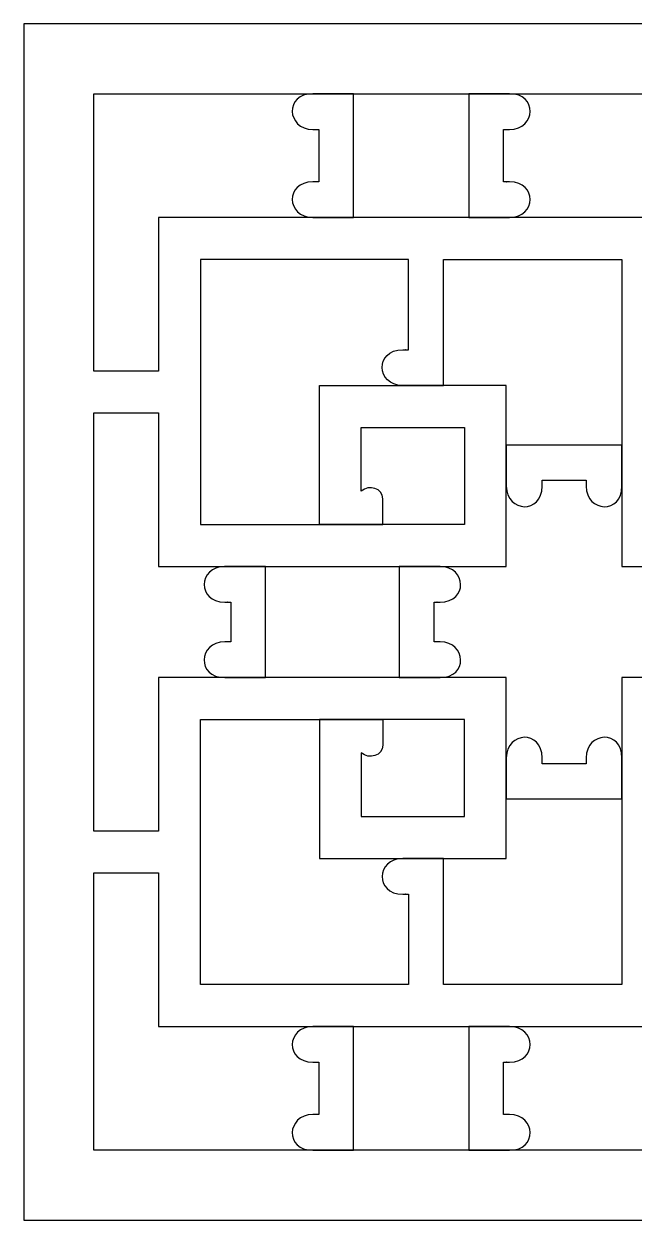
# Model space of a CAD drawing. Header units: centimetres. Extents: x -27 to -1.5, y -0.6 to 3.1.
# Drawn here: x -26.999 to -25.113, y -0.586 to 3.112 of the extents above; entities that cross this region are included whole.
import ezdxf

# ---------------------------------------------------------------- set-up
doc = ezdxf.new("R2010")
doc.units = ezdxf.units.CM
doc.header["$MEASUREMENT"] = 0
doc.layers.add('layer 1', color=7, linetype='Continuous')

msp = doc.modelspace()

# ---------------------------------------------------------------- linework, layer by layer
at = {"layer": 'layer 1', "color": 250}
for points, knots in [([(-26.99913, -0.58636), (-26.99913, -0.58636), (-26.99913, 3.1119), (-26.99913, 3.1119), (-26.99913, 3.1119), (-26.99913, 3.1119), (-23.1715, 3.1119), (-23.1715, 3.1119), (-23.1715, 3.1119), (-23.1715, 3.1119), (-23.1715, -0.58636), (-23.1715, -0.58636), (-23.1715, -0.58636), (-23.1715, -0.58636), (-26.99913, -0.58636), (-26.99913, -0.58636)], [0, 0, 0, 0, 0.2, 0.2, 0.2, 0.2, 0.4, 0.4, 0.4, 0.4, 0.6, 0.6, 0.6, 0.6, 1, 1, 1, 1]), ([(-26.78349, 2.03853), (-26.78349, 2.03853), (-26.58288, 2.03853), (-26.58288, 2.03853), (-26.58288, 2.03853), (-26.58288, 2.03853), (-26.58288, 2.51294), (-26.58288, 2.51294), (-26.58288, 2.51294), (-26.58288, 2.51294), (-26.58288, 2.51294), (-26.58288, 2.51294), (-26.58288, 2.51294), (-26.58288, 2.51294), (-26.10581, 2.51294), (-26.10581, 2.51294), (-26.10581, 2.51294), (-26.18845, 2.51467), (-26.19283, 2.6233), (-26.10581, 2.62378), (-26.10581, 2.62378), (-26.08466, 2.62378), (-26.10859, 2.62378), (-26.08744, 2.62378), (-26.08744, 2.62378), (-26.08744, 2.62378), (-26.08744, 2.78542), (-26.08744, 2.78542), (-26.08744, 2.78542), (-26.09051, 2.78542), (-26.0896, 2.78542), (-26.10581, 2.78542), (-26.10581, 2.78542), (-26.18843, 2.78715), (-26.19283, 2.89574), (-26.10585, 2.89625), (-26.10585, 2.89625), (-26.10585, 2.89625), (-26.78349, 2.89625), (-26.78349, 2.89625), (-26.78349, 2.89625), (-26.78349, 2.89625), (-26.78349, 2.03853), (-26.78349, 2.03853)], [0, 0, 0, 0, 0.0833333, 0.0833333, 0.0833333, 0.0833333, 0.1666667, 0.1666667, 0.1666667, 0.1666667, 0.25, 0.25, 0.25, 0.25, 0.3333333, 0.3333333, 0.3333333, 0.3333333, 0.4166667, 0.4166667, 0.4166667, 0.4166667, 0.5, 0.5, 0.5, 0.5, 0.5833333, 0.5833333, 0.5833333, 0.5833333, 0.6666667, 0.6666667, 0.6666667, 0.6666667, 0.75, 0.75, 0.75, 0.75, 0.8333333, 0.8333333, 0.8333333, 0.8333333, 1, 1, 1, 1]), ([(-25.97962, 2.89625), (-25.97962, 2.89625), (-26.10585, 2.89625), (-26.10585, 2.89625), (-26.10585, 2.89625), (-26.10585, 2.89625), (-25.97962, 2.89625), (-25.97962, 2.89625)], [0, 0, 0, 0, 0.3333333, 0.3333333, 0.3333333, 0.3333333, 1, 1, 1, 1]), ([(-25.97962, 2.89625), (-25.97962, 2.89625), (-25.97962, 2.51294), (-25.97962, 2.51294), (-25.97962, 2.51294), (-25.97962, 2.51294), (-25.62388, 2.51294), (-25.62388, 2.51294), (-25.62388, 2.51294), (-25.62388, 2.51294), (-25.62388, 2.89625), (-25.62388, 2.89625), (-25.62388, 2.89625), (-25.62388, 2.89625), (-25.97962, 2.89625), (-25.97962, 2.89625)], [0, 0, 0, 0, 0.2, 0.2, 0.2, 0.2, 0.4, 0.4, 0.4, 0.4, 0.6, 0.6, 0.6, 0.6, 1, 1, 1, 1]), ([(-25.62388, 2.89625), (-25.62388, 2.89625), (-25.49765, 2.89625), (-25.49765, 2.89625), (-25.49765, 2.89625), (-25.49765, 2.89625), (-25.62388, 2.89625), (-25.62388, 2.89625)], [0, 0, 0, 0, 0.3333333, 0.3333333, 0.3333333, 0.3333333, 1, 1, 1, 1]), ([(-25.49765, 2.89625), (-25.41067, 2.89574), (-25.41506, 2.78715), (-25.49769, 2.78542), (-25.49769, 2.78542), (-25.5139, 2.78542), (-25.51299, 2.78542), (-25.51606, 2.78542), (-25.51606, 2.78542), (-25.51606, 2.78542), (-25.51606, 2.62378), (-25.51606, 2.62378), (-25.51606, 2.62378), (-25.49491, 2.62378), (-25.51884, 2.62378), (-25.49769, 2.62378), (-25.49769, 2.62378), (-25.41067, 2.6233), (-25.41505, 2.51467), (-25.49769, 2.51294), (-25.49769, 2.51294), (-25.49769, 2.51294), (-25.02063, 2.51294), (-25.02063, 2.51294), (-25.02063, 2.51294), (-25.02063, 2.51294), (-25.02062, 1.56412), (-25.02062, 1.56412), (-25.02062, 1.56412), (-25.02062, 1.56412), (-24.46886, 1.56412), (-24.46886, 1.56412), (-24.46886, 1.56412), (-24.46886, 1.56412), (-24.46886, 1.95404), (-24.46886, 1.95404), (-24.46886, 1.95404), (-24.46886, 1.95404), (-24.66284, 1.95404), (-24.66284, 1.95404), (-24.66284, 1.95404), (-24.66284, 2.14033), (-24.66284, 2.32664), (-24.66284, 2.51294), (-24.66284, 2.51294), (-24.66284, 2.51294), (-24.42936, 2.51294), (-24.42936, 2.51294), (-24.42936, 2.51294), (-24.512, 2.51467), (-24.51638, 2.6233), (-24.42936, 2.62378), (-24.42936, 2.62378), (-24.40821, 2.62378), (-24.43214, 2.62378), (-24.41099, 2.62378), (-24.41099, 2.62378), (-24.41099, 2.62378), (-24.41099, 2.78542), (-24.41099, 2.78542), (-24.41099, 2.78542), (-24.41406, 2.78542), (-24.41315, 2.78542), (-24.42936, 2.78542), (-24.42936, 2.78542), (-24.51199, 2.78715), (-24.51638, 2.89574), (-24.4294, 2.89625), (-24.4294, 2.89625), (-24.4294, 2.89625), (-25.49765, 2.89625), (-25.49765, 2.89625)], [0, 0, 0, 0, 0.0526316, 0.0526316, 0.0526316, 0.0526316, 0.1052632, 0.1052632, 0.1052632, 0.1052632, 0.1578947, 0.1578947, 0.1578947, 0.1578947, 0.2105263, 0.2105263, 0.2105263, 0.2105263, 0.2631579, 0.2631579, 0.2631579, 0.2631579, 0.3157895, 0.3157895, 0.3157895, 0.3157895, 0.3684211, 0.3684211, 0.3684211, 0.3684211, 0.4210526, 0.4210526, 0.4210526, 0.4210526, 0.4736842, 0.4736842, 0.4736842, 0.4736842, 0.5263158, 0.5263158, 0.5263158, 0.5263158, 0.5789474, 0.5789474, 0.5789474, 0.5789474, 0.6315789, 0.6315789, 0.6315789, 0.6315789, 0.6842105, 0.6842105, 0.6842105, 0.6842105, 0.7368421, 0.7368421, 0.7368421, 0.7368421, 0.7894737, 0.7894737, 0.7894737, 0.7894737, 0.8421053, 0.8421053, 0.8421053, 0.8421053, 0.8947368, 0.8947368, 0.8947368, 0.8947368, 1, 1, 1, 1]), ([(-25.97962, 2.51294), (-25.97962, 2.51294), (-26.10581, 2.51294), (-26.10581, 2.51294), (-26.10581, 2.51294), (-26.10581, 2.51294), (-25.97962, 2.51294), (-25.97962, 2.51294)], [0, 0, 0, 0, 0.3333333, 0.3333333, 0.3333333, 0.3333333, 1, 1, 1, 1]), ([(-25.62388, 2.51294), (-25.62388, 2.51294), (-25.49769, 2.51294), (-25.49769, 2.51294), (-25.49769, 2.51294), (-25.49769, 2.51294), (-25.62388, 2.51294), (-25.62388, 2.51294)], [0, 0, 0, 0, 0.3333333, 0.3333333, 0.3333333, 0.3333333, 1, 1, 1, 1]), ([(-25.82798, 1.99364), (-25.82798, 1.99364), (-25.95617, 1.99364), (-25.95617, 1.99364), (-25.95617, 1.99364), (-25.95617, 1.99364), (-26.08556, 1.99364), (-26.08556, 1.99364), (-26.08556, 1.99364), (-26.08556, 1.99364), (-26.08556, 1.56412), (-26.08556, 1.56412), (-26.08556, 1.56412), (-26.08556, 1.56412), (-26.45349, 1.56412), (-26.45349, 1.56412), (-26.45349, 1.56412), (-26.45349, 1.56412), (-26.45349, 2.38356), (-26.45349, 2.38356), (-26.45349, 2.38356), (-26.45349, 2.38356), (-25.80959, 2.38356), (-25.80959, 2.38356), (-25.80959, 2.38356), (-25.80959, 2.38356), (-25.80959, 2.10447), (-25.80959, 2.10447), (-25.80959, 2.10447), (-25.83074, 2.10447), (-25.80681, 2.10447), (-25.82796, 2.10447), (-25.82796, 2.10447), (-25.91497, 2.104), (-25.9106, 1.99539), (-25.82798, 1.99364)], [0, 0, 0, 0, 0.1, 0.1, 0.1, 0.1, 0.2, 0.2, 0.2, 0.2, 0.3, 0.3, 0.3, 0.3, 0.4, 0.4, 0.4, 0.4, 0.5, 0.5, 0.5, 0.5, 0.6, 0.6, 0.6, 0.6, 0.7, 0.7, 0.7, 0.7, 0.8, 0.8, 0.8, 0.8, 1, 1, 1, 1]), ([(-25.15001, 1.80909), (-25.15001, 2.00058), (-25.15001, 2.19207), (-25.15001, 2.38356), (-25.15001, 2.38356), (-25.15001, 2.38356), (-25.70177, 2.38356), (-25.70177, 2.38356), (-25.70177, 2.38356), (-25.70177, 2.38356), (-25.70177, 1.99364), (-25.70177, 1.99364), (-25.70177, 1.99364), (-25.70177, 1.99364), (-25.63718, 1.99364), (-25.63718, 1.99364), (-25.63718, 1.99364), (-25.63718, 1.99364), (-25.50779, 1.99364), (-25.50779, 1.99364), (-25.50779, 1.99364), (-25.50779, 1.99364), (-25.50779, 1.80909), (-25.50779, 1.80909), (-25.50779, 1.80909), (-25.50779, 1.80909), (-25.15001, 1.80909), (-25.15001, 1.80909)], [0, 0, 0, 0, 0.125, 0.125, 0.125, 0.125, 0.25, 0.25, 0.25, 0.25, 0.375, 0.375, 0.375, 0.375, 0.5, 0.5, 0.5, 0.5, 0.625, 0.625, 0.625, 0.625, 0.75, 0.75, 0.75, 0.75, 1, 1, 1, 1]), ([(-25.70177, 1.99364), (-25.70177, 1.99364), (-25.82798, 1.99364), (-25.82798, 1.99364), (-25.82798, 1.99364), (-25.82798, 1.99364), (-25.70177, 1.99364), (-25.70177, 1.99364)], [0, 0, 0, 0, 0.3333333, 0.3333333, 0.3333333, 0.3333333, 1, 1, 1, 1]), ([(-26.78349, 0.61639), (-26.78349, 0.61639), (-26.58288, 0.61639), (-26.58288, 0.61639), (-26.58288, 0.61639), (-26.58288, 0.61639), (-26.58288, 1.0908), (-26.58288, 1.0908), (-26.58288, 1.0908), (-26.58288, 1.0908), (-26.37826, 1.0908), (-26.37826, 1.0908), (-26.37826, 1.0908), (-26.46523, 1.09132), (-26.46084, 1.19991), (-26.37821, 1.20164), (-26.37821, 1.20164), (-26.362, 1.20164), (-26.36292, 1.20164), (-26.35985, 1.20164), (-26.35985, 1.20164), (-26.35985, 1.20164), (-26.35985, 1.32392), (-26.35985, 1.32392), (-26.35985, 1.32392), (-26.38099, 1.32392), (-26.35706, 1.32392), (-26.37821, 1.32392), (-26.37821, 1.32392), (-26.46508, 1.32439), (-26.46086, 1.43263), (-26.37865, 1.43474), (-26.37865, 1.43474), (-26.37865, 1.43474), (-26.58288, 1.43474), (-26.58288, 1.43474), (-26.58288, 1.43474), (-26.58288, 1.43474), (-26.58288, 1.90915), (-26.58288, 1.90915), (-26.58288, 1.90915), (-26.58288, 1.90915), (-26.78349, 1.90915), (-26.78349, 1.90915), (-26.78349, 1.90915), (-26.78349, 1.90915), (-26.78349, 0.61639), (-26.78349, 0.61639)], [0, 0, 0, 0, 0.0769231, 0.0769231, 0.0769231, 0.0769231, 0.1538462, 0.1538462, 0.1538462, 0.1538462, 0.2307692, 0.2307692, 0.2307692, 0.2307692, 0.3076923, 0.3076923, 0.3076923, 0.3076923, 0.3846154, 0.3846154, 0.3846154, 0.3846154, 0.4615385, 0.4615385, 0.4615385, 0.4615385, 0.5384615, 0.5384615, 0.5384615, 0.5384615, 0.6153846, 0.6153846, 0.6153846, 0.6153846, 0.6923077, 0.6923077, 0.6923077, 0.6923077, 0.7692308, 0.7692308, 0.7692308, 0.7692308, 0.8461538, 0.8461538, 0.8461538, 0.8461538, 1, 1, 1, 1]), ([(-25.95617, 1.66699), (-25.932, 1.68895), (-25.88937, 1.67612), (-25.88963, 1.64346), (-25.88963, 1.64346), (-25.88963, 1.61701), (-25.88963, 1.59057), (-25.88963, 1.56412), (-25.88963, 1.56412), (-25.88963, 1.56412), (-25.63718, 1.56412), (-25.63718, 1.56412), (-25.63718, 1.56412), (-25.63718, 1.56412), (-25.63718, 1.86425), (-25.63718, 1.86425), (-25.63718, 1.86425), (-25.63718, 1.86425), (-25.95617, 1.86425), (-25.95617, 1.86425), (-25.95617, 1.86425), (-25.95617, 1.86425), (-25.95617, 1.66699), (-25.95617, 1.66699)], [0, 0, 0, 0, 0.1428571, 0.1428571, 0.1428571, 0.1428571, 0.2857143, 0.2857143, 0.2857143, 0.2857143, 0.4285714, 0.4285714, 0.4285714, 0.4285714, 0.5714286, 0.5714286, 0.5714286, 0.5714286, 0.7142857, 0.7142857, 0.7142857, 0.7142857, 1, 1, 1, 1]), ([(-25.50779, 1.80909), (-25.50779, 1.80909), (-25.50779, 1.68291), (-25.50779, 1.68291), (-25.50779, 1.68291), (-25.50779, 1.68291), (-25.50779, 1.80909), (-25.50779, 1.80909)], [0, 0, 0, 0, 0.3333333, 0.3333333, 0.3333333, 0.3333333, 1, 1, 1, 1]), ([(-25.15001, 1.80909), (-25.15001, 1.80909), (-25.15001, 1.68291), (-25.15001, 1.68291), (-25.15001, 1.68291), (-25.15001, 1.68291), (-25.15001, 1.80909), (-25.15001, 1.80909)], [0, 0, 0, 0, 0.3333333, 0.3333333, 0.3333333, 0.3333333, 1, 1, 1, 1]), ([(-25.15001, 1.68291), (-25.15049, 1.59588), (-25.25915, 1.60026), (-25.26088, 1.68291), (-25.26088, 1.68291), (-25.26088, 1.69911), (-25.26088, 1.6982), (-25.26088, 1.70127), (-25.26088, 1.70127), (-25.26088, 1.70127), (-25.39696, 1.70127), (-25.39696, 1.70127), (-25.39696, 1.70127), (-25.39696, 1.68012), (-25.39696, 1.70405), (-25.39696, 1.68291), (-25.39696, 1.68291), (-25.39743, 1.59588), (-25.50606, 1.60026), (-25.50779, 1.68291), (-25.50779, 1.68291), (-25.50779, 1.68291), (-25.50779, 1.43474), (-25.50779, 1.43474), (-25.50779, 1.43474), (-25.50779, 1.43474), (-25.71202, 1.43474), (-25.71202, 1.43474), (-25.71202, 1.43474), (-25.62981, 1.43263), (-25.62559, 1.32439), (-25.71246, 1.32392), (-25.71246, 1.32392), (-25.7336, 1.32392), (-25.70968, 1.32392), (-25.73082, 1.32392), (-25.73082, 1.32392), (-25.73082, 1.32392), (-25.73082, 1.20164), (-25.73082, 1.20164), (-25.73082, 1.20164), (-25.72775, 1.20164), (-25.72867, 1.20164), (-25.71246, 1.20164), (-25.71246, 1.20164), (-25.62983, 1.19991), (-25.62544, 1.09132), (-25.71241, 1.0908), (-25.71241, 1.0908), (-25.71241, 1.0908), (-25.50779, 1.0908), (-25.50779, 1.0908), (-25.50779, 1.0908), (-25.50779, 1.0908), (-25.50779, 0.84263), (-25.50779, 0.84263), (-25.50779, 0.84263), (-25.50606, 0.92528), (-25.39743, 0.92966), (-25.39696, 0.84263), (-25.39696, 0.84263), (-25.39696, 0.82148), (-25.39696, 0.84542), (-25.39696, 0.82427), (-25.39696, 0.82427), (-25.39696, 0.82427), (-25.26088, 0.82427), (-25.26088, 0.82427), (-25.26088, 0.82427), (-25.26088, 0.82734), (-25.26088, 0.82642), (-25.26088, 0.84263), (-25.26088, 0.84263), (-25.25915, 0.92528), (-25.15048, 0.92966), (-25.15001, 0.84263), (-25.15001, 0.84263), (-25.15001, 0.84263), (-25.15001, 0.96142), (-25.15001, 0.96142), (-25.15001, 0.96142), (-25.15001, 0.96142), (-25.15001, 0.96142), (-25.15001, 0.96142), (-25.15001, 0.96142), (-25.15001, 0.96142), (-25.15001, 1.0908), (-25.15001, 1.0908), (-25.15001, 1.0908), (-25.15001, 1.0908), (-24.70181, 1.0908), (-24.70181, 1.0908), (-24.70181, 1.0908), (-24.78879, 1.09132), (-24.78439, 1.19991), (-24.70176, 1.20164), (-24.70176, 1.20164), (-24.68555, 1.20164), (-24.68647, 1.20164), (-24.6834, 1.20164), (-24.6834, 1.20164), (-24.6834, 1.20164), (-24.6834, 1.32392), (-24.6834, 1.32392), (-24.6834, 1.32392), (-24.70455, 1.32392), (-24.68061, 1.32392), (-24.70176, 1.32392), (-24.70176, 1.32392), (-24.78862, 1.32439), (-24.78442, 1.43261), (-24.70222, 1.43473), (-24.70222, 1.43473), (-24.70222, 1.43473), (-25.15001, 1.43473), (-25.15001, 1.43473), (-25.15001, 1.43473), (-25.15001, 1.51746), (-25.15001, 1.60018), (-25.15001, 1.68291)], [0, 0, 0, 0, 0.0322581, 0.0322581, 0.0322581, 0.0322581, 0.0645161, 0.0645161, 0.0645161, 0.0645161, 0.0967742, 0.0967742, 0.0967742, 0.0967742, 0.1290323, 0.1290323, 0.1290323, 0.1290323, 0.1612903, 0.1612903, 0.1612903, 0.1612903, 0.1935484, 0.1935484, 0.1935484, 0.1935484, 0.2258065, 0.2258065, 0.2258065, 0.2258065, 0.2580645, 0.2580645, 0.2580645, 0.2580645, 0.2903226, 0.2903226, 0.2903226, 0.2903226, 0.3225806, 0.3225806, 0.3225806, 0.3225806, 0.3548387, 0.3548387, 0.3548387, 0.3548387, 0.3870968, 0.3870968, 0.3870968, 0.3870968, 0.4193548, 0.4193548, 0.4193548, 0.4193548, 0.4516129, 0.4516129, 0.4516129, 0.4516129, 0.483871, 0.483871, 0.483871, 0.483871, 0.516129, 0.516129, 0.516129, 0.516129, 0.5483871, 0.5483871, 0.5483871, 0.5483871, 0.5806452, 0.5806452, 0.5806452, 0.5806452, 0.6129032, 0.6129032, 0.6129032, 0.6129032, 0.6451613, 0.6451613, 0.6451613, 0.6451613, 0.6774194, 0.6774194, 0.6774194, 0.6774194, 0.7096774, 0.7096774, 0.7096774, 0.7096774, 0.7419355, 0.7419355, 0.7419355, 0.7419355, 0.7741935, 0.7741935, 0.7741935, 0.7741935, 0.8064516, 0.8064516, 0.8064516, 0.8064516, 0.8387097, 0.8387097, 0.8387097, 0.8387097, 0.8709677, 0.8709677, 0.8709677, 0.8709677, 0.9032258, 0.9032258, 0.9032258, 0.9032258, 0.9354839, 0.9354839, 0.9354839, 0.9354839, 1, 1, 1, 1]), ([(-25.88963, 1.56412), (-25.88963, 1.56412), (-26.08556, 1.56412), (-26.08556, 1.56412), (-26.08556, 1.56412), (-26.08556, 1.56412), (-25.88963, 1.56412), (-25.88963, 1.56412)], [0, 0, 0, 0, 0.3333333, 0.3333333, 0.3333333, 0.3333333, 1, 1, 1, 1]), ([(-26.25202, 1.43474), (-26.25202, 1.43474), (-26.37865, 1.43474), (-26.37865, 1.43474), (-26.37865, 1.43474), (-26.37865, 1.43474), (-26.25202, 1.43474), (-26.25202, 1.43474)], [0, 0, 0, 0, 0.3333333, 0.3333333, 0.3333333, 0.3333333, 1, 1, 1, 1]), ([(-26.25202, 1.43474), (-26.25202, 1.43474), (-26.25202, 1.0908), (-26.25202, 1.0908), (-26.25202, 1.0908), (-26.25202, 1.0908), (-25.83864, 1.0908), (-25.83864, 1.0908), (-25.83864, 1.0908), (-25.83864, 1.0908), (-25.83864, 1.43474), (-25.83864, 1.43474), (-25.83864, 1.43474), (-25.83864, 1.43474), (-26.25202, 1.43474), (-26.25202, 1.43474)], [0, 0, 0, 0, 0.2, 0.2, 0.2, 0.2, 0.4, 0.4, 0.4, 0.4, 0.6, 0.6, 0.6, 0.6, 1, 1, 1, 1]), ([(-25.71202, 1.43474), (-25.71202, 1.43474), (-25.83864, 1.43474), (-25.83864, 1.43474), (-25.83864, 1.43474), (-25.83864, 1.43474), (-25.71202, 1.43474), (-25.71202, 1.43474)], [0, 0, 0, 0, 0.3333333, 0.3333333, 0.3333333, 0.3333333, 1, 1, 1, 1]), ([(-26.25202, 1.0908), (-26.25202, 1.0908), (-26.37826, 1.0908), (-26.37826, 1.0908), (-26.37826, 1.0908), (-26.37826, 1.0908), (-26.25202, 1.0908), (-26.25202, 1.0908)], [0, 0, 0, 0, 0.3333333, 0.3333333, 0.3333333, 0.3333333, 1, 1, 1, 1]), ([(-25.71241, 1.0908), (-25.71241, 1.0908), (-25.83864, 1.0908), (-25.83864, 1.0908), (-25.83864, 1.0908), (-25.83864, 1.0908), (-25.71241, 1.0908), (-25.71241, 1.0908)], [0, 0, 0, 0, 0.3333333, 0.3333333, 0.3333333, 0.3333333, 1, 1, 1, 1]), ([(-25.82798, 0.5319), (-25.82798, 0.5319), (-26.08556, 0.5319), (-26.08556, 0.5319), (-26.08556, 0.5319), (-26.08556, 0.5319), (-26.08556, 0.96142), (-26.08556, 0.96142), (-26.08556, 0.96142), (-26.08556, 0.96142), (-26.45349, 0.96142), (-26.45349, 0.96142), (-26.45349, 0.96142), (-26.45349, 0.96142), (-26.45349, 0.14198), (-26.45349, 0.14198), (-26.45349, 0.14198), (-26.45349, 0.14198), (-25.80959, 0.14198), (-25.80959, 0.14198), (-25.80959, 0.14198), (-25.80959, 0.14198), (-25.80959, 0.42107), (-25.80959, 0.42107), (-25.80959, 0.42107), (-25.83074, 0.42107), (-25.80681, 0.42107), (-25.82796, 0.42107), (-25.82796, 0.42107), (-25.91497, 0.42154), (-25.9106, 0.53015), (-25.82798, 0.5319)], [0, 0, 0, 0, 0.1111111, 0.1111111, 0.1111111, 0.1111111, 0.2222222, 0.2222222, 0.2222222, 0.2222222, 0.3333333, 0.3333333, 0.3333333, 0.3333333, 0.4444444, 0.4444444, 0.4444444, 0.4444444, 0.5555556, 0.5555556, 0.5555556, 0.5555556, 0.6666667, 0.6666667, 0.6666667, 0.6666667, 0.7777778, 0.7777778, 0.7777778, 0.7777778, 1, 1, 1, 1]), ([(-25.88963, 0.96142), (-25.88963, 0.96142), (-26.08556, 0.96142), (-26.08556, 0.96142), (-26.08556, 0.96142), (-26.08556, 0.96142), (-25.88963, 0.96142), (-25.88963, 0.96142)], [0, 0, 0, 0, 0.3333333, 0.3333333, 0.3333333, 0.3333333, 1, 1, 1, 1]), ([(-25.95617, 0.85855), (-25.932, 0.83659), (-25.88937, 0.84942), (-25.88963, 0.88208), (-25.88963, 0.88208), (-25.88963, 0.90853), (-25.88963, 0.93497), (-25.88963, 0.96142), (-25.88963, 0.96142), (-25.88963, 0.96142), (-25.63718, 0.96142), (-25.63718, 0.96142), (-25.63718, 0.96142), (-25.63718, 0.96142), (-25.63718, 0.66129), (-25.63718, 0.66129), (-25.63718, 0.66129), (-25.63718, 0.66129), (-25.95617, 0.66129), (-25.95617, 0.66129), (-25.95617, 0.66129), (-25.95617, 0.66129), (-25.95617, 0.85855), (-25.95617, 0.85855)], [0, 0, 0, 0, 0.1428571, 0.1428571, 0.1428571, 0.1428571, 0.2857143, 0.2857143, 0.2857143, 0.2857143, 0.4285714, 0.4285714, 0.4285714, 0.4285714, 0.5714286, 0.5714286, 0.5714286, 0.5714286, 0.7142857, 0.7142857, 0.7142857, 0.7142857, 1, 1, 1, 1]), ([(-24.4294, -0.37071), (-24.51638, -0.3702), (-24.51199, -0.26161), (-24.42936, -0.25988), (-24.42936, -0.25988), (-24.41315, -0.25988), (-24.41406, -0.25988), (-24.41099, -0.25988), (-24.41099, -0.25988), (-24.41099, -0.25988), (-24.41099, -0.09824), (-24.41099, -0.09824), (-24.41099, -0.09824), (-24.43214, -0.09824), (-24.40821, -0.09824), (-24.42936, -0.09824), (-24.42936, -0.09824), (-24.51638, -0.09776), (-24.512, 0.01087), (-24.42936, 0.0126), (-24.42936, 0.0126), (-24.42936, 0.0126), (-24.66284, 0.0126), (-24.66284, 0.0126), (-24.66284, 0.0126), (-24.66284, 0.19889), (-24.66284, 0.38519), (-24.66284, 0.5715), (-24.66284, 0.5715), (-24.66284, 0.5715), (-24.46886, 0.5715), (-24.46886, 0.5715), (-24.46886, 0.5715), (-24.46886, 0.5715), (-24.46886, 0.96142), (-24.46886, 0.96142), (-24.46886, 0.96142), (-24.46886, 0.96142), (-25.02062, 0.96142), (-25.02062, 0.96142), (-25.02062, 0.96142), (-25.02062, 0.96142), (-25.02062, 0.0126), (-25.02062, 0.0126), (-25.02062, 0.0126), (-25.02062, 0.0126), (-25.49769, 0.0126), (-25.49769, 0.0126), (-25.49769, 0.0126), (-25.41505, 0.01087), (-25.41067, -0.09776), (-25.49769, -0.09824), (-25.49769, -0.09824), (-25.51884, -0.09824), (-25.49491, -0.09824), (-25.51606, -0.09824), (-25.51606, -0.09824), (-25.51606, -0.09824), (-25.51606, -0.25988), (-25.51606, -0.25988), (-25.51606, -0.25988), (-25.51299, -0.25988), (-25.5139, -0.25988), (-25.49769, -0.25988), (-25.49769, -0.25988), (-25.41506, -0.26161), (-25.41067, -0.3702), (-25.49765, -0.37071), (-25.49765, -0.37071), (-25.49765, -0.37071), (-24.4294, -0.37071), (-24.4294, -0.37071)], [0, 0, 0, 0, 0.0526316, 0.0526316, 0.0526316, 0.0526316, 0.1052632, 0.1052632, 0.1052632, 0.1052632, 0.1578947, 0.1578947, 0.1578947, 0.1578947, 0.2105263, 0.2105263, 0.2105263, 0.2105263, 0.2631579, 0.2631579, 0.2631579, 0.2631579, 0.3157895, 0.3157895, 0.3157895, 0.3157895, 0.3684211, 0.3684211, 0.3684211, 0.3684211, 0.4210526, 0.4210526, 0.4210526, 0.4210526, 0.4736842, 0.4736842, 0.4736842, 0.4736842, 0.5263158, 0.5263158, 0.5263158, 0.5263158, 0.5789474, 0.5789474, 0.5789474, 0.5789474, 0.6315789, 0.6315789, 0.6315789, 0.6315789, 0.6842105, 0.6842105, 0.6842105, 0.6842105, 0.7368421, 0.7368421, 0.7368421, 0.7368421, 0.7894737, 0.7894737, 0.7894737, 0.7894737, 0.8421053, 0.8421053, 0.8421053, 0.8421053, 0.8947368, 0.8947368, 0.8947368, 0.8947368, 1, 1, 1, 1]), ([(-25.50779, 0.84263), (-25.50779, 0.84263), (-25.50779, 0.71645), (-25.50779, 0.71645), (-25.50779, 0.71645), (-25.50779, 0.71645), (-25.50779, 0.84263), (-25.50779, 0.84263)], [0, 0, 0, 0, 0.3333333, 0.3333333, 0.3333333, 0.3333333, 1, 1, 1, 1]), ([(-25.15001, 0.84263), (-25.15001, 0.84263), (-25.15001, 0.71645), (-25.15001, 0.71645), (-25.15001, 0.71645), (-25.15001, 0.71645), (-25.15001, 0.84263), (-25.15001, 0.84263)], [0, 0, 0, 0, 0.3333333, 0.3333333, 0.3333333, 0.3333333, 1, 1, 1, 1]), ([(-25.15001, 0.71645), (-25.15001, 0.71645), (-25.50779, 0.71645), (-25.50779, 0.71645), (-25.50779, 0.71645), (-25.50779, 0.71645), (-25.50779, 0.5319), (-25.50779, 0.5319), (-25.50779, 0.5319), (-25.50779, 0.5319), (-25.70177, 0.5319), (-25.70177, 0.5319), (-25.70177, 0.5319), (-25.70177, 0.5319), (-25.70177, 0.14198), (-25.70177, 0.14198), (-25.70177, 0.14198), (-25.70177, 0.14198), (-25.15001, 0.14198), (-25.15001, 0.14198), (-25.15001, 0.14198), (-25.15001, 0.14198), (-25.15001, 0.71645), (-25.15001, 0.71645)], [0, 0, 0, 0, 0.1428571, 0.1428571, 0.1428571, 0.1428571, 0.2857143, 0.2857143, 0.2857143, 0.2857143, 0.4285714, 0.4285714, 0.4285714, 0.4285714, 0.5714286, 0.5714286, 0.5714286, 0.5714286, 0.7142857, 0.7142857, 0.7142857, 0.7142857, 1, 1, 1, 1]), ([(-25.70177, 0.5319), (-25.70177, 0.5319), (-25.82798, 0.5319), (-25.82798, 0.5319), (-25.82798, 0.5319), (-25.82798, 0.5319), (-25.70177, 0.5319), (-25.70177, 0.5319)], [0, 0, 0, 0, 0.3333333, 0.3333333, 0.3333333, 0.3333333, 1, 1, 1, 1]), ([(-26.10585, -0.37071), (-26.19283, -0.3702), (-26.18843, -0.26161), (-26.10581, -0.25988), (-26.10581, -0.25988), (-26.0896, -0.25988), (-26.09051, -0.25988), (-26.08744, -0.25988), (-26.08744, -0.25988), (-26.08744, -0.25988), (-26.08744, -0.09824), (-26.08744, -0.09824), (-26.08744, -0.09824), (-26.10859, -0.09824), (-26.08466, -0.09824), (-26.10581, -0.09824), (-26.10581, -0.09824), (-26.19283, -0.09776), (-26.18845, 0.01087), (-26.10581, 0.0126), (-26.10581, 0.0126), (-26.10581, 0.0126), (-26.58288, 0.0126), (-26.58288, 0.0126), (-26.58288, 0.0126), (-26.58288, 0.0126), (-26.58288, 0.48701), (-26.58288, 0.48701), (-26.58288, 0.48701), (-26.58288, 0.48701), (-26.78349, 0.48701), (-26.78349, 0.48701), (-26.78349, 0.48701), (-26.78349, 0.48701), (-26.78349, -0.37071), (-26.78349, -0.37071), (-26.78349, -0.37071), (-26.78349, -0.37071), (-26.10585, -0.37071), (-26.10585, -0.37071)], [0, 0, 0, 0, 0.0909091, 0.0909091, 0.0909091, 0.0909091, 0.1818182, 0.1818182, 0.1818182, 0.1818182, 0.2727273, 0.2727273, 0.2727273, 0.2727273, 0.3636364, 0.3636364, 0.3636364, 0.3636364, 0.4545455, 0.4545455, 0.4545455, 0.4545455, 0.5454545, 0.5454545, 0.5454545, 0.5454545, 0.6363636, 0.6363636, 0.6363636, 0.6363636, 0.7272727, 0.7272727, 0.7272727, 0.7272727, 0.8181818, 0.8181818, 0.8181818, 0.8181818, 1, 1, 1, 1]), ([(-25.97962, 0.0126), (-25.97962, 0.0126), (-26.10581, 0.0126), (-26.10581, 0.0126), (-26.10581, 0.0126), (-26.10581, 0.0126), (-25.97962, 0.0126), (-25.97962, 0.0126)], [0, 0, 0, 0, 0.3333333, 0.3333333, 0.3333333, 0.3333333, 1, 1, 1, 1]), ([(-25.62388, -0.37071), (-25.62388, -0.37071), (-25.62388, 0.0126), (-25.62388, 0.0126), (-25.62388, 0.0126), (-25.62388, 0.0126), (-25.97962, 0.0126), (-25.97962, 0.0126), (-25.97962, 0.0126), (-25.97962, 0.0126), (-25.97962, -0.37071), (-25.97962, -0.37071), (-25.97962, -0.37071), (-25.97962, -0.37071), (-25.62388, -0.37071), (-25.62388, -0.37071)], [0, 0, 0, 0, 0.2, 0.2, 0.2, 0.2, 0.4, 0.4, 0.4, 0.4, 0.6, 0.6, 0.6, 0.6, 1, 1, 1, 1]), ([(-25.49769, 0.0126), (-25.49769, 0.0126), (-25.62388, 0.0126), (-25.62388, 0.0126), (-25.62388, 0.0126), (-25.62388, 0.0126), (-25.49769, 0.0126), (-25.49769, 0.0126)], [0, 0, 0, 0, 0.3333333, 0.3333333, 0.3333333, 0.3333333, 1, 1, 1, 1]), ([(-25.97962, -0.37071), (-25.97962, -0.37071), (-26.10585, -0.37071), (-26.10585, -0.37071), (-26.10585, -0.37071), (-26.10585, -0.37071), (-25.97962, -0.37071), (-25.97962, -0.37071)], [0, 0, 0, 0, 0.3333333, 0.3333333, 0.3333333, 0.3333333, 1, 1, 1, 1]), ([(-25.49765, -0.37071), (-25.49765, -0.37071), (-25.62388, -0.37071), (-25.62388, -0.37071), (-25.62388, -0.37071), (-25.62388, -0.37071), (-25.49765, -0.37071), (-25.49765, -0.37071)], [0, 0, 0, 0, 0.3333333, 0.3333333, 0.3333333, 0.3333333, 1, 1, 1, 1])]:
    msp.add_open_spline(points, degree=3, knots=knots, dxfattribs=at)
at = {"layer": 'layer 1', "color": 250, "lineweight": 9}
for points, knots in [([(-26.99913, -0.58636), (-26.99913, -0.58636), (-26.99913, 3.1119), (-26.99913, 3.1119), (-26.99913, 3.1119), (-26.99913, 3.1119), (-23.1715, 3.1119), (-23.1715, 3.1119), (-23.1715, 3.1119), (-23.1715, 3.1119), (-23.1715, -0.58636), (-23.1715, -0.58636), (-23.1715, -0.58636), (-23.1715, -0.58636), (-26.99913, -0.58636), (-26.99913, -0.58636)], [0, 0, 0, 0, 0.2, 0.2, 0.2, 0.2, 0.4, 0.4, 0.4, 0.4, 0.6, 0.6, 0.6, 0.6, 1, 1, 1, 1]), ([(-26.78349, 2.03853), (-26.78349, 2.03853), (-26.58288, 2.03853), (-26.58288, 2.03853), (-26.58288, 2.03853), (-26.58288, 2.03853), (-26.58288, 2.51294), (-26.58288, 2.51294), (-26.58288, 2.51294), (-26.58288, 2.51294), (-26.58288, 2.51294), (-26.58288, 2.51294), (-26.58288, 2.51294), (-26.58288, 2.51294), (-26.10581, 2.51294), (-26.10581, 2.51294), (-26.10581, 2.51294), (-26.18845, 2.51467), (-26.19283, 2.6233), (-26.10581, 2.62378), (-26.10581, 2.62378), (-26.08466, 2.62378), (-26.10859, 2.62378), (-26.08744, 2.62378), (-26.08744, 2.62378), (-26.08744, 2.62378), (-26.08744, 2.78542), (-26.08744, 2.78542), (-26.08744, 2.78542), (-26.09051, 2.78542), (-26.0896, 2.78542), (-26.10581, 2.78542), (-26.10581, 2.78542), (-26.18843, 2.78715), (-26.19283, 2.89574), (-26.10585, 2.89625), (-26.10585, 2.89625), (-26.10585, 2.89625), (-26.78349, 2.89625), (-26.78349, 2.89625), (-26.78349, 2.89625), (-26.78349, 2.89625), (-26.78349, 2.03853), (-26.78349, 2.03853)], [0, 0, 0, 0, 0.0833333, 0.0833333, 0.0833333, 0.0833333, 0.1666667, 0.1666667, 0.1666667, 0.1666667, 0.25, 0.25, 0.25, 0.25, 0.3333333, 0.3333333, 0.3333333, 0.3333333, 0.4166667, 0.4166667, 0.4166667, 0.4166667, 0.5, 0.5, 0.5, 0.5, 0.5833333, 0.5833333, 0.5833333, 0.5833333, 0.6666667, 0.6666667, 0.6666667, 0.6666667, 0.75, 0.75, 0.75, 0.75, 0.8333333, 0.8333333, 0.8333333, 0.8333333, 1, 1, 1, 1]), ([(-25.97962, 2.89625), (-25.97962, 2.89625), (-25.97962, 2.51294), (-25.97962, 2.51294), (-25.97962, 2.51294), (-25.97962, 2.51294), (-25.62388, 2.51294), (-25.62388, 2.51294), (-25.62388, 2.51294), (-25.62388, 2.51294), (-25.62388, 2.89625), (-25.62388, 2.89625), (-25.62388, 2.89625), (-25.62388, 2.89625), (-25.97962, 2.89625), (-25.97962, 2.89625)], [0, 0, 0, 0, 0.2, 0.2, 0.2, 0.2, 0.4, 0.4, 0.4, 0.4, 0.6, 0.6, 0.6, 0.6, 1, 1, 1, 1]), ([(-25.49765, 2.89625), (-25.41067, 2.89574), (-25.41506, 2.78715), (-25.49769, 2.78542), (-25.49769, 2.78542), (-25.5139, 2.78542), (-25.51299, 2.78542), (-25.51606, 2.78542), (-25.51606, 2.78542), (-25.51606, 2.78542), (-25.51606, 2.62378), (-25.51606, 2.62378), (-25.51606, 2.62378), (-25.49491, 2.62378), (-25.51884, 2.62378), (-25.49769, 2.62378), (-25.49769, 2.62378), (-25.41067, 2.6233), (-25.41505, 2.51467), (-25.49769, 2.51294), (-25.49769, 2.51294), (-25.49769, 2.51294), (-25.02063, 2.51294), (-25.02063, 2.51294), (-25.02063, 2.51294), (-25.02063, 2.51294), (-25.02062, 1.56412), (-25.02062, 1.56412), (-25.02062, 1.56412), (-25.02062, 1.56412), (-24.46886, 1.56412), (-24.46886, 1.56412), (-24.46886, 1.56412), (-24.46886, 1.56412), (-24.46886, 1.95404), (-24.46886, 1.95404), (-24.46886, 1.95404), (-24.46886, 1.95404), (-24.66284, 1.95404), (-24.66284, 1.95404), (-24.66284, 1.95404), (-24.66284, 2.14033), (-24.66284, 2.32664), (-24.66284, 2.51294), (-24.66284, 2.51294), (-24.66284, 2.51294), (-24.42936, 2.51294), (-24.42936, 2.51294), (-24.42936, 2.51294), (-24.512, 2.51467), (-24.51638, 2.6233), (-24.42936, 2.62378), (-24.42936, 2.62378), (-24.40821, 2.62378), (-24.43214, 2.62378), (-24.41099, 2.62378), (-24.41099, 2.62378), (-24.41099, 2.62378), (-24.41099, 2.78542), (-24.41099, 2.78542), (-24.41099, 2.78542), (-24.41406, 2.78542), (-24.41315, 2.78542), (-24.42936, 2.78542), (-24.42936, 2.78542), (-24.51199, 2.78715), (-24.51638, 2.89574), (-24.4294, 2.89625), (-24.4294, 2.89625), (-24.4294, 2.89625), (-25.49765, 2.89625), (-25.49765, 2.89625)], [0, 0, 0, 0, 0.0526316, 0.0526316, 0.0526316, 0.0526316, 0.1052632, 0.1052632, 0.1052632, 0.1052632, 0.1578947, 0.1578947, 0.1578947, 0.1578947, 0.2105263, 0.2105263, 0.2105263, 0.2105263, 0.2631579, 0.2631579, 0.2631579, 0.2631579, 0.3157895, 0.3157895, 0.3157895, 0.3157895, 0.3684211, 0.3684211, 0.3684211, 0.3684211, 0.4210526, 0.4210526, 0.4210526, 0.4210526, 0.4736842, 0.4736842, 0.4736842, 0.4736842, 0.5263158, 0.5263158, 0.5263158, 0.5263158, 0.5789474, 0.5789474, 0.5789474, 0.5789474, 0.6315789, 0.6315789, 0.6315789, 0.6315789, 0.6842105, 0.6842105, 0.6842105, 0.6842105, 0.7368421, 0.7368421, 0.7368421, 0.7368421, 0.7894737, 0.7894737, 0.7894737, 0.7894737, 0.8421053, 0.8421053, 0.8421053, 0.8421053, 0.8947368, 0.8947368, 0.8947368, 0.8947368, 1, 1, 1, 1]), ([(-25.82798, 1.99364), (-25.82798, 1.99364), (-25.95617, 1.99364), (-25.95617, 1.99364), (-25.95617, 1.99364), (-25.95617, 1.99364), (-26.08556, 1.99364), (-26.08556, 1.99364), (-26.08556, 1.99364), (-26.08556, 1.99364), (-26.08556, 1.56412), (-26.08556, 1.56412), (-26.08556, 1.56412), (-26.08556, 1.56412), (-26.45349, 1.56412), (-26.45349, 1.56412), (-26.45349, 1.56412), (-26.45349, 1.56412), (-26.45349, 2.38356), (-26.45349, 2.38356), (-26.45349, 2.38356), (-26.45349, 2.38356), (-25.80959, 2.38356), (-25.80959, 2.38356), (-25.80959, 2.38356), (-25.80959, 2.38356), (-25.80959, 2.10447), (-25.80959, 2.10447), (-25.80959, 2.10447), (-25.83074, 2.10447), (-25.80681, 2.10447), (-25.82796, 2.10447), (-25.82796, 2.10447), (-25.91497, 2.104), (-25.9106, 1.99539), (-25.82798, 1.99364)], [0, 0, 0, 0, 0.1, 0.1, 0.1, 0.1, 0.2, 0.2, 0.2, 0.2, 0.3, 0.3, 0.3, 0.3, 0.4, 0.4, 0.4, 0.4, 0.5, 0.5, 0.5, 0.5, 0.6, 0.6, 0.6, 0.6, 0.7, 0.7, 0.7, 0.7, 0.8, 0.8, 0.8, 0.8, 1, 1, 1, 1]), ([(-25.15001, 1.80909), (-25.15001, 2.00058), (-25.15001, 2.19207), (-25.15001, 2.38356), (-25.15001, 2.38356), (-25.15001, 2.38356), (-25.70177, 2.38356), (-25.70177, 2.38356), (-25.70177, 2.38356), (-25.70177, 2.38356), (-25.70177, 1.99364), (-25.70177, 1.99364), (-25.70177, 1.99364), (-25.70177, 1.99364), (-25.63718, 1.99364), (-25.63718, 1.99364), (-25.63718, 1.99364), (-25.63718, 1.99364), (-25.50779, 1.99364), (-25.50779, 1.99364), (-25.50779, 1.99364), (-25.50779, 1.99364), (-25.50779, 1.80909), (-25.50779, 1.80909), (-25.50779, 1.80909), (-25.50779, 1.80909), (-25.15001, 1.80909), (-25.15001, 1.80909)], [0, 0, 0, 0, 0.125, 0.125, 0.125, 0.125, 0.25, 0.25, 0.25, 0.25, 0.375, 0.375, 0.375, 0.375, 0.5, 0.5, 0.5, 0.5, 0.625, 0.625, 0.625, 0.625, 0.75, 0.75, 0.75, 0.75, 1, 1, 1, 1]), ([(-26.78349, 0.61639), (-26.78349, 0.61639), (-26.58288, 0.61639), (-26.58288, 0.61639), (-26.58288, 0.61639), (-26.58288, 0.61639), (-26.58288, 1.0908), (-26.58288, 1.0908), (-26.58288, 1.0908), (-26.58288, 1.0908), (-26.37826, 1.0908), (-26.37826, 1.0908), (-26.37826, 1.0908), (-26.46523, 1.09132), (-26.46084, 1.19991), (-26.37821, 1.20164), (-26.37821, 1.20164), (-26.362, 1.20164), (-26.36292, 1.20164), (-26.35985, 1.20164), (-26.35985, 1.20164), (-26.35985, 1.20164), (-26.35985, 1.32392), (-26.35985, 1.32392), (-26.35985, 1.32392), (-26.38099, 1.32392), (-26.35706, 1.32392), (-26.37821, 1.32392), (-26.37821, 1.32392), (-26.46508, 1.32439), (-26.46086, 1.43263), (-26.37865, 1.43474), (-26.37865, 1.43474), (-26.37865, 1.43474), (-26.58288, 1.43474), (-26.58288, 1.43474), (-26.58288, 1.43474), (-26.58288, 1.43474), (-26.58288, 1.90915), (-26.58288, 1.90915), (-26.58288, 1.90915), (-26.58288, 1.90915), (-26.78349, 1.90915), (-26.78349, 1.90915), (-26.78349, 1.90915), (-26.78349, 1.90915), (-26.78349, 0.61639), (-26.78349, 0.61639)], [0, 0, 0, 0, 0.0769231, 0.0769231, 0.0769231, 0.0769231, 0.1538462, 0.1538462, 0.1538462, 0.1538462, 0.2307692, 0.2307692, 0.2307692, 0.2307692, 0.3076923, 0.3076923, 0.3076923, 0.3076923, 0.3846154, 0.3846154, 0.3846154, 0.3846154, 0.4615385, 0.4615385, 0.4615385, 0.4615385, 0.5384615, 0.5384615, 0.5384615, 0.5384615, 0.6153846, 0.6153846, 0.6153846, 0.6153846, 0.6923077, 0.6923077, 0.6923077, 0.6923077, 0.7692308, 0.7692308, 0.7692308, 0.7692308, 0.8461538, 0.8461538, 0.8461538, 0.8461538, 1, 1, 1, 1]), ([(-25.95617, 1.66699), (-25.932, 1.68895), (-25.88937, 1.67612), (-25.88963, 1.64346), (-25.88963, 1.64346), (-25.88963, 1.61701), (-25.88963, 1.59057), (-25.88963, 1.56412), (-25.88963, 1.56412), (-25.88963, 1.56412), (-25.63718, 1.56412), (-25.63718, 1.56412), (-25.63718, 1.56412), (-25.63718, 1.56412), (-25.63718, 1.86425), (-25.63718, 1.86425), (-25.63718, 1.86425), (-25.63718, 1.86425), (-25.95617, 1.86425), (-25.95617, 1.86425), (-25.95617, 1.86425), (-25.95617, 1.86425), (-25.95617, 1.66699), (-25.95617, 1.66699)], [0, 0, 0, 0, 0.1428571, 0.1428571, 0.1428571, 0.1428571, 0.2857143, 0.2857143, 0.2857143, 0.2857143, 0.4285714, 0.4285714, 0.4285714, 0.4285714, 0.5714286, 0.5714286, 0.5714286, 0.5714286, 0.7142857, 0.7142857, 0.7142857, 0.7142857, 1, 1, 1, 1]), ([(-25.15001, 1.68291), (-25.15049, 1.59588), (-25.25915, 1.60026), (-25.26088, 1.68291), (-25.26088, 1.68291), (-25.26088, 1.69911), (-25.26088, 1.6982), (-25.26088, 1.70127), (-25.26088, 1.70127), (-25.26088, 1.70127), (-25.39696, 1.70127), (-25.39696, 1.70127), (-25.39696, 1.70127), (-25.39696, 1.68012), (-25.39696, 1.70405), (-25.39696, 1.68291), (-25.39696, 1.68291), (-25.39743, 1.59588), (-25.50606, 1.60026), (-25.50779, 1.68291), (-25.50779, 1.68291), (-25.50779, 1.68291), (-25.50779, 1.43474), (-25.50779, 1.43474), (-25.50779, 1.43474), (-25.50779, 1.43474), (-25.71202, 1.43474), (-25.71202, 1.43474), (-25.71202, 1.43474), (-25.62981, 1.43263), (-25.62559, 1.32439), (-25.71246, 1.32392), (-25.71246, 1.32392), (-25.7336, 1.32392), (-25.70968, 1.32392), (-25.73082, 1.32392), (-25.73082, 1.32392), (-25.73082, 1.32392), (-25.73082, 1.20164), (-25.73082, 1.20164), (-25.73082, 1.20164), (-25.72775, 1.20164), (-25.72867, 1.20164), (-25.71246, 1.20164), (-25.71246, 1.20164), (-25.62983, 1.19991), (-25.62544, 1.09132), (-25.71241, 1.0908), (-25.71241, 1.0908), (-25.71241, 1.0908), (-25.50779, 1.0908), (-25.50779, 1.0908), (-25.50779, 1.0908), (-25.50779, 1.0908), (-25.50779, 0.84263), (-25.50779, 0.84263), (-25.50779, 0.84263), (-25.50606, 0.92528), (-25.39743, 0.92966), (-25.39696, 0.84263), (-25.39696, 0.84263), (-25.39696, 0.82148), (-25.39696, 0.84542), (-25.39696, 0.82427), (-25.39696, 0.82427), (-25.39696, 0.82427), (-25.26088, 0.82427), (-25.26088, 0.82427), (-25.26088, 0.82427), (-25.26088, 0.82734), (-25.26088, 0.82642), (-25.26088, 0.84263), (-25.26088, 0.84263), (-25.25915, 0.92528), (-25.15048, 0.92966), (-25.15001, 0.84263), (-25.15001, 0.84263), (-25.15001, 0.84263), (-25.15001, 0.96142), (-25.15001, 0.96142), (-25.15001, 0.96142), (-25.15001, 0.96142), (-25.15001, 0.96142), (-25.15001, 0.96142), (-25.15001, 0.96142), (-25.15001, 0.96142), (-25.15001, 1.0908), (-25.15001, 1.0908), (-25.15001, 1.0908), (-25.15001, 1.0908), (-24.70181, 1.0908), (-24.70181, 1.0908), (-24.70181, 1.0908), (-24.78879, 1.09132), (-24.78439, 1.19991), (-24.70176, 1.20164), (-24.70176, 1.20164), (-24.68555, 1.20164), (-24.68647, 1.20164), (-24.6834, 1.20164), (-24.6834, 1.20164), (-24.6834, 1.20164), (-24.6834, 1.32392), (-24.6834, 1.32392), (-24.6834, 1.32392), (-24.70455, 1.32392), (-24.68061, 1.32392), (-24.70176, 1.32392), (-24.70176, 1.32392), (-24.78862, 1.32439), (-24.78442, 1.43261), (-24.70222, 1.43473), (-24.70222, 1.43473), (-24.70222, 1.43473), (-25.15001, 1.43473), (-25.15001, 1.43473), (-25.15001, 1.43473), (-25.15001, 1.51746), (-25.15001, 1.60018), (-25.15001, 1.68291)], [0, 0, 0, 0, 0.0322581, 0.0322581, 0.0322581, 0.0322581, 0.0645161, 0.0645161, 0.0645161, 0.0645161, 0.0967742, 0.0967742, 0.0967742, 0.0967742, 0.1290323, 0.1290323, 0.1290323, 0.1290323, 0.1612903, 0.1612903, 0.1612903, 0.1612903, 0.1935484, 0.1935484, 0.1935484, 0.1935484, 0.2258065, 0.2258065, 0.2258065, 0.2258065, 0.2580645, 0.2580645, 0.2580645, 0.2580645, 0.2903226, 0.2903226, 0.2903226, 0.2903226, 0.3225806, 0.3225806, 0.3225806, 0.3225806, 0.3548387, 0.3548387, 0.3548387, 0.3548387, 0.3870968, 0.3870968, 0.3870968, 0.3870968, 0.4193548, 0.4193548, 0.4193548, 0.4193548, 0.4516129, 0.4516129, 0.4516129, 0.4516129, 0.483871, 0.483871, 0.483871, 0.483871, 0.516129, 0.516129, 0.516129, 0.516129, 0.5483871, 0.5483871, 0.5483871, 0.5483871, 0.5806452, 0.5806452, 0.5806452, 0.5806452, 0.6129032, 0.6129032, 0.6129032, 0.6129032, 0.6451613, 0.6451613, 0.6451613, 0.6451613, 0.6774194, 0.6774194, 0.6774194, 0.6774194, 0.7096774, 0.7096774, 0.7096774, 0.7096774, 0.7419355, 0.7419355, 0.7419355, 0.7419355, 0.7741935, 0.7741935, 0.7741935, 0.7741935, 0.8064516, 0.8064516, 0.8064516, 0.8064516, 0.8387097, 0.8387097, 0.8387097, 0.8387097, 0.8709677, 0.8709677, 0.8709677, 0.8709677, 0.9032258, 0.9032258, 0.9032258, 0.9032258, 0.9354839, 0.9354839, 0.9354839, 0.9354839, 1, 1, 1, 1]), ([(-26.25202, 1.43474), (-26.25202, 1.43474), (-26.25202, 1.0908), (-26.25202, 1.0908), (-26.25202, 1.0908), (-26.25202, 1.0908), (-25.83864, 1.0908), (-25.83864, 1.0908), (-25.83864, 1.0908), (-25.83864, 1.0908), (-25.83864, 1.43474), (-25.83864, 1.43474), (-25.83864, 1.43474), (-25.83864, 1.43474), (-26.25202, 1.43474), (-26.25202, 1.43474)], [0, 0, 0, 0, 0.2, 0.2, 0.2, 0.2, 0.4, 0.4, 0.4, 0.4, 0.6, 0.6, 0.6, 0.6, 1, 1, 1, 1]), ([(-25.82798, 0.5319), (-25.82798, 0.5319), (-26.08556, 0.5319), (-26.08556, 0.5319), (-26.08556, 0.5319), (-26.08556, 0.5319), (-26.08556, 0.96142), (-26.08556, 0.96142), (-26.08556, 0.96142), (-26.08556, 0.96142), (-26.45349, 0.96142), (-26.45349, 0.96142), (-26.45349, 0.96142), (-26.45349, 0.96142), (-26.45349, 0.14198), (-26.45349, 0.14198), (-26.45349, 0.14198), (-26.45349, 0.14198), (-25.80959, 0.14198), (-25.80959, 0.14198), (-25.80959, 0.14198), (-25.80959, 0.14198), (-25.80959, 0.42107), (-25.80959, 0.42107), (-25.80959, 0.42107), (-25.83074, 0.42107), (-25.80681, 0.42107), (-25.82796, 0.42107), (-25.82796, 0.42107), (-25.91497, 0.42154), (-25.9106, 0.53015), (-25.82798, 0.5319)], [0, 0, 0, 0, 0.1111111, 0.1111111, 0.1111111, 0.1111111, 0.2222222, 0.2222222, 0.2222222, 0.2222222, 0.3333333, 0.3333333, 0.3333333, 0.3333333, 0.4444444, 0.4444444, 0.4444444, 0.4444444, 0.5555556, 0.5555556, 0.5555556, 0.5555556, 0.6666667, 0.6666667, 0.6666667, 0.6666667, 0.7777778, 0.7777778, 0.7777778, 0.7777778, 1, 1, 1, 1]), ([(-25.95617, 0.85855), (-25.932, 0.83659), (-25.88937, 0.84942), (-25.88963, 0.88208), (-25.88963, 0.88208), (-25.88963, 0.90853), (-25.88963, 0.93497), (-25.88963, 0.96142), (-25.88963, 0.96142), (-25.88963, 0.96142), (-25.63718, 0.96142), (-25.63718, 0.96142), (-25.63718, 0.96142), (-25.63718, 0.96142), (-25.63718, 0.66129), (-25.63718, 0.66129), (-25.63718, 0.66129), (-25.63718, 0.66129), (-25.95617, 0.66129), (-25.95617, 0.66129), (-25.95617, 0.66129), (-25.95617, 0.66129), (-25.95617, 0.85855), (-25.95617, 0.85855)], [0, 0, 0, 0, 0.1428571, 0.1428571, 0.1428571, 0.1428571, 0.2857143, 0.2857143, 0.2857143, 0.2857143, 0.4285714, 0.4285714, 0.4285714, 0.4285714, 0.5714286, 0.5714286, 0.5714286, 0.5714286, 0.7142857, 0.7142857, 0.7142857, 0.7142857, 1, 1, 1, 1]), ([(-24.4294, -0.37071), (-24.51638, -0.3702), (-24.51199, -0.26161), (-24.42936, -0.25988), (-24.42936, -0.25988), (-24.41315, -0.25988), (-24.41406, -0.25988), (-24.41099, -0.25988), (-24.41099, -0.25988), (-24.41099, -0.25988), (-24.41099, -0.09824), (-24.41099, -0.09824), (-24.41099, -0.09824), (-24.43214, -0.09824), (-24.40821, -0.09824), (-24.42936, -0.09824), (-24.42936, -0.09824), (-24.51638, -0.09776), (-24.512, 0.01087), (-24.42936, 0.0126), (-24.42936, 0.0126), (-24.42936, 0.0126), (-24.66284, 0.0126), (-24.66284, 0.0126), (-24.66284, 0.0126), (-24.66284, 0.19889), (-24.66284, 0.38519), (-24.66284, 0.5715), (-24.66284, 0.5715), (-24.66284, 0.5715), (-24.46886, 0.5715), (-24.46886, 0.5715), (-24.46886, 0.5715), (-24.46886, 0.5715), (-24.46886, 0.96142), (-24.46886, 0.96142), (-24.46886, 0.96142), (-24.46886, 0.96142), (-25.02062, 0.96142), (-25.02062, 0.96142), (-25.02062, 0.96142), (-25.02062, 0.96142), (-25.02062, 0.0126), (-25.02062, 0.0126), (-25.02062, 0.0126), (-25.02062, 0.0126), (-25.49769, 0.0126), (-25.49769, 0.0126), (-25.49769, 0.0126), (-25.41505, 0.01087), (-25.41067, -0.09776), (-25.49769, -0.09824), (-25.49769, -0.09824), (-25.51884, -0.09824), (-25.49491, -0.09824), (-25.51606, -0.09824), (-25.51606, -0.09824), (-25.51606, -0.09824), (-25.51606, -0.25988), (-25.51606, -0.25988), (-25.51606, -0.25988), (-25.51299, -0.25988), (-25.5139, -0.25988), (-25.49769, -0.25988), (-25.49769, -0.25988), (-25.41506, -0.26161), (-25.41067, -0.3702), (-25.49765, -0.37071), (-25.49765, -0.37071), (-25.49765, -0.37071), (-24.4294, -0.37071), (-24.4294, -0.37071)], [0, 0, 0, 0, 0.0526316, 0.0526316, 0.0526316, 0.0526316, 0.1052632, 0.1052632, 0.1052632, 0.1052632, 0.1578947, 0.1578947, 0.1578947, 0.1578947, 0.2105263, 0.2105263, 0.2105263, 0.2105263, 0.2631579, 0.2631579, 0.2631579, 0.2631579, 0.3157895, 0.3157895, 0.3157895, 0.3157895, 0.3684211, 0.3684211, 0.3684211, 0.3684211, 0.4210526, 0.4210526, 0.4210526, 0.4210526, 0.4736842, 0.4736842, 0.4736842, 0.4736842, 0.5263158, 0.5263158, 0.5263158, 0.5263158, 0.5789474, 0.5789474, 0.5789474, 0.5789474, 0.6315789, 0.6315789, 0.6315789, 0.6315789, 0.6842105, 0.6842105, 0.6842105, 0.6842105, 0.7368421, 0.7368421, 0.7368421, 0.7368421, 0.7894737, 0.7894737, 0.7894737, 0.7894737, 0.8421053, 0.8421053, 0.8421053, 0.8421053, 0.8947368, 0.8947368, 0.8947368, 0.8947368, 1, 1, 1, 1]), ([(-25.15001, 0.71645), (-25.15001, 0.71645), (-25.50779, 0.71645), (-25.50779, 0.71645), (-25.50779, 0.71645), (-25.50779, 0.71645), (-25.50779, 0.5319), (-25.50779, 0.5319), (-25.50779, 0.5319), (-25.50779, 0.5319), (-25.70177, 0.5319), (-25.70177, 0.5319), (-25.70177, 0.5319), (-25.70177, 0.5319), (-25.70177, 0.14198), (-25.70177, 0.14198), (-25.70177, 0.14198), (-25.70177, 0.14198), (-25.15001, 0.14198), (-25.15001, 0.14198), (-25.15001, 0.14198), (-25.15001, 0.14198), (-25.15001, 0.71645), (-25.15001, 0.71645)], [0, 0, 0, 0, 0.1428571, 0.1428571, 0.1428571, 0.1428571, 0.2857143, 0.2857143, 0.2857143, 0.2857143, 0.4285714, 0.4285714, 0.4285714, 0.4285714, 0.5714286, 0.5714286, 0.5714286, 0.5714286, 0.7142857, 0.7142857, 0.7142857, 0.7142857, 1, 1, 1, 1]), ([(-26.10585, -0.37071), (-26.19283, -0.3702), (-26.18843, -0.26161), (-26.10581, -0.25988), (-26.10581, -0.25988), (-26.0896, -0.25988), (-26.09051, -0.25988), (-26.08744, -0.25988), (-26.08744, -0.25988), (-26.08744, -0.25988), (-26.08744, -0.09824), (-26.08744, -0.09824), (-26.08744, -0.09824), (-26.10859, -0.09824), (-26.08466, -0.09824), (-26.10581, -0.09824), (-26.10581, -0.09824), (-26.19283, -0.09776), (-26.18845, 0.01087), (-26.10581, 0.0126), (-26.10581, 0.0126), (-26.10581, 0.0126), (-26.58288, 0.0126), (-26.58288, 0.0126), (-26.58288, 0.0126), (-26.58288, 0.0126), (-26.58288, 0.48701), (-26.58288, 0.48701), (-26.58288, 0.48701), (-26.58288, 0.48701), (-26.78349, 0.48701), (-26.78349, 0.48701), (-26.78349, 0.48701), (-26.78349, 0.48701), (-26.78349, -0.37071), (-26.78349, -0.37071), (-26.78349, -0.37071), (-26.78349, -0.37071), (-26.10585, -0.37071), (-26.10585, -0.37071)], [0, 0, 0, 0, 0.0909091, 0.0909091, 0.0909091, 0.0909091, 0.1818182, 0.1818182, 0.1818182, 0.1818182, 0.2727273, 0.2727273, 0.2727273, 0.2727273, 0.3636364, 0.3636364, 0.3636364, 0.3636364, 0.4545455, 0.4545455, 0.4545455, 0.4545455, 0.5454545, 0.5454545, 0.5454545, 0.5454545, 0.6363636, 0.6363636, 0.6363636, 0.6363636, 0.7272727, 0.7272727, 0.7272727, 0.7272727, 0.8181818, 0.8181818, 0.8181818, 0.8181818, 1, 1, 1, 1]), ([(-25.62388, -0.37071), (-25.62388, -0.37071), (-25.62388, 0.0126), (-25.62388, 0.0126), (-25.62388, 0.0126), (-25.62388, 0.0126), (-25.97962, 0.0126), (-25.97962, 0.0126), (-25.97962, 0.0126), (-25.97962, 0.0126), (-25.97962, -0.37071), (-25.97962, -0.37071), (-25.97962, -0.37071), (-25.97962, -0.37071), (-25.62388, -0.37071), (-25.62388, -0.37071)], [0, 0, 0, 0, 0.2, 0.2, 0.2, 0.2, 0.4, 0.4, 0.4, 0.4, 0.6, 0.6, 0.6, 0.6, 1, 1, 1, 1])]:
    msp.add_open_spline(points, degree=3, knots=knots, dxfattribs=at)
for points in [[(-25.97962, 2.89625), (-25.97962, 2.89625), (-26.10585, 2.89625), (-26.10585, 2.89625)], [(-25.62388, 2.89625), (-25.62388, 2.89625), (-25.49765, 2.89625), (-25.49765, 2.89625)], [(-25.97962, 2.51294), (-25.97962, 2.51294), (-26.10581, 2.51294), (-26.10581, 2.51294)], [(-25.62388, 2.51294), (-25.62388, 2.51294), (-25.49769, 2.51294), (-25.49769, 2.51294)], [(-25.70177, 1.99364), (-25.70177, 1.99364), (-25.82798, 1.99364), (-25.82798, 1.99364)], [(-25.50779, 1.80909), (-25.50779, 1.80909), (-25.50779, 1.68291), (-25.50779, 1.68291)], [(-25.15001, 1.80909), (-25.15001, 1.80909), (-25.15001, 1.68291), (-25.15001, 1.68291)], [(-25.88963, 1.56412), (-25.88963, 1.56412), (-26.08556, 1.56412), (-26.08556, 1.56412)], [(-26.25202, 1.43474), (-26.25202, 1.43474), (-26.37865, 1.43474), (-26.37865, 1.43474)], [(-25.71202, 1.43474), (-25.71202, 1.43474), (-25.83864, 1.43474), (-25.83864, 1.43474)], [(-26.25202, 1.0908), (-26.25202, 1.0908), (-26.37826, 1.0908), (-26.37826, 1.0908)], [(-25.71241, 1.0908), (-25.71241, 1.0908), (-25.83864, 1.0908), (-25.83864, 1.0908)], [(-25.88963, 0.96142), (-25.88963, 0.96142), (-26.08556, 0.96142), (-26.08556, 0.96142)], [(-25.50779, 0.84263), (-25.50779, 0.84263), (-25.50779, 0.71645), (-25.50779, 0.71645)], [(-25.15001, 0.84263), (-25.15001, 0.84263), (-25.15001, 0.71645), (-25.15001, 0.71645)], [(-25.70177, 0.5319), (-25.70177, 0.5319), (-25.82798, 0.5319), (-25.82798, 0.5319)], [(-25.97962, 0.0126), (-25.97962, 0.0126), (-26.10581, 0.0126), (-26.10581, 0.0126)], [(-25.49769, 0.0126), (-25.49769, 0.0126), (-25.62388, 0.0126), (-25.62388, 0.0126)], [(-25.97962, -0.37071), (-25.97962, -0.37071), (-26.10585, -0.37071), (-26.10585, -0.37071)], [(-25.49765, -0.37071), (-25.49765, -0.37071), (-25.62388, -0.37071), (-25.62388, -0.37071)]]:
    msp.add_open_spline(points, degree=3, dxfattribs=at)

doc.saveas('drawing.dxf')
